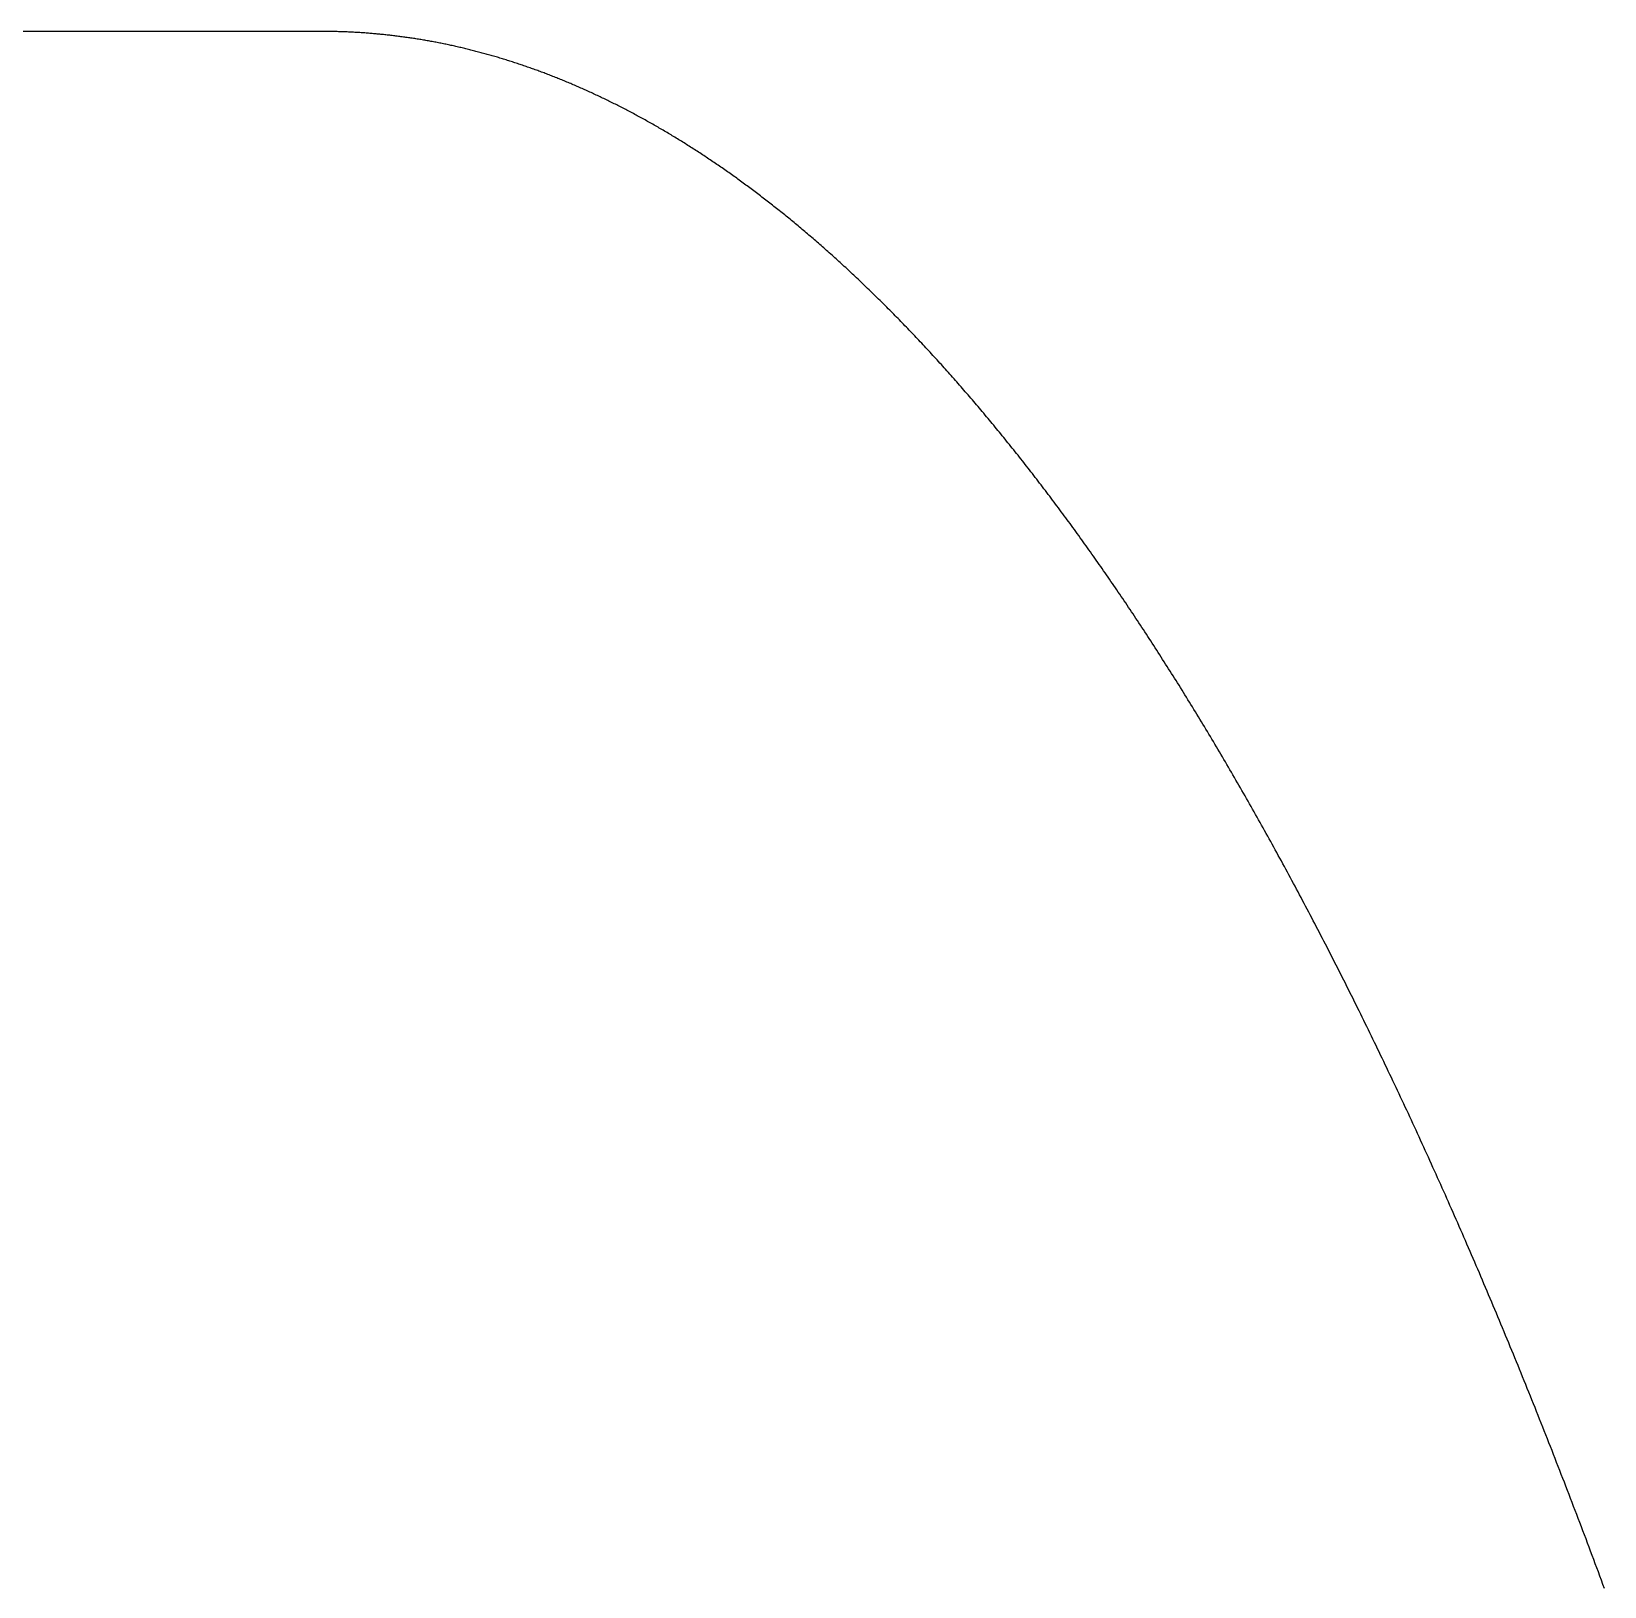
# Model space of a CAD drawing. Extents: x -14 to 314, y -178 to 13.
# Drawn here: x 295.77 to 307.86, y 1.04 to 13 of the extents above; entities that cross this region are included whole.
import ezdxf

# ---------------------------------------------------------------- set-up
doc = ezdxf.new("R2010")
doc.units = 0
doc.layers.add('BLACK', color=7, linetype='CONTINUOUS')

msp = doc.modelspace()

# ---------------------------------------------------------------- linework, layer by layer
at = {"layer": 'BLACK', "linetype": 'CONTINUOUS'}
for p, q in [((298, 13), (9.5, 13)), ((298.002919, 12.999999), (298, 13)), ((298.012539, 12.999983), (298.002919, 12.999999)), ((298.022157, 12.999947), (298.012539, 12.999983)), ((298.031775, 12.999891), (298.022157, 12.999947)), ((298.041392, 12.999815), (298.031775, 12.999891)), ((298.051008, 12.999719), (298.041392, 12.999815)), ((298.060622, 12.999603), (298.051008, 12.999719)), ((298.070237, 12.999467), (298.060622, 12.999603)), ((298.07985, 12.999311), (298.070237, 12.999467)), ((298.089463, 12.999134), (298.07985, 12.999311)), ((298.099075, 12.998938), (298.089463, 12.999134)), ((298.108686, 12.998722), (298.099075, 12.998938)), ((298.118296, 12.998486), (298.108686, 12.998722)), ((298.127907, 12.99823), (298.118296, 12.998486)), ((298.137515, 12.997954), (298.127907, 12.99823)), ((298.147124, 12.997658), (298.137515, 12.997954)), ((298.156731, 12.997342), (298.147124, 12.997658)), ((298.166339, 12.997006), (298.156731, 12.997342)), ((298.175944, 12.99665), (298.166339, 12.997006)), ((298.185551, 12.996274), (298.175944, 12.99665)), ((298.195155, 12.995878), (298.185551, 12.996274)), ((298.204761, 12.995462), (298.195155, 12.995878)), ((298.214364, 12.995026), (298.204761, 12.995462)), ((298.223969, 12.99457), (298.214364, 12.995026)), ((298.233571, 12.994094), (298.223969, 12.99457)), ((298.243174, 12.993598), (298.233571, 12.994094)), ((298.252776, 12.993082), (298.243174, 12.993598)), ((298.262378, 12.992546), (298.252776, 12.993082)), ((298.271979, 12.99199), (298.262378, 12.992546)), ((298.28158, 12.991414), (298.271979, 12.99199)), ((298.29118, 12.990818), (298.28158, 12.991414)), ((298.300781, 12.990202), (298.29118, 12.990818)), ((298.31038, 12.989566), (298.300781, 12.990202)), ((298.31998, 12.98891), (298.31038, 12.989566)), ((298.329578, 12.988234), (298.31998, 12.98891)), ((298.339178, 12.987537), (298.329578, 12.988234)), ((298.348775, 12.986821), (298.339178, 12.987537)), ((298.358375, 12.986085), (298.348775, 12.986821)), ((298.367972, 12.985328), (298.358375, 12.986085)), ((298.37757, 12.984552), (298.367972, 12.985328)), ((298.387167, 12.983755), (298.37757, 12.984552)), ((298.396765, 12.982939), (298.387167, 12.983755)), ((298.406361, 12.982102), (298.396765, 12.982939)), ((298.415959, 12.981246), (298.406361, 12.982102)), ((298.425555, 12.980369), (298.415959, 12.981246)), ((298.435153, 12.979472), (298.425555, 12.980369)), ((298.444749, 12.978555), (298.435153, 12.979472)), ((298.454346, 12.977618), (298.444749, 12.978555)), ((298.463942, 12.976661), (298.454346, 12.977618)), ((298.47354, 12.975684), (298.463942, 12.976661)), ((298.483135, 12.974686), (298.47354, 12.975684)), ((298.492733, 12.973669), (298.483135, 12.974686)), ((298.502328, 12.972631), (298.492733, 12.973669)), ((298.511926, 12.971574), (298.502328, 12.972631)), ((298.521521, 12.970496), (298.511926, 12.971574)), ((298.531119, 12.969398), (298.521521, 12.970496)), ((298.540714, 12.96828), (298.531119, 12.969398)), ((298.550312, 12.967141), (298.540714, 12.96828)), ((298.559908, 12.965983), (298.550312, 12.967141)), ((298.569506, 12.964804), (298.559908, 12.965983)), ((298.579103, 12.963606), (298.569506, 12.964804)), ((298.588701, 12.962386), (298.579103, 12.963606)), ((298.598298, 12.961147), (298.588701, 12.962386)), ((298.607897, 12.959888), (298.598298, 12.961147)), ((298.617494, 12.958608), (298.607897, 12.959888)), ((298.627093, 12.957308), (298.617494, 12.958608)), ((298.636691, 12.955988), (298.627093, 12.957308)), ((298.646291, 12.954648), (298.636691, 12.955988)), ((298.655889, 12.953287), (298.646291, 12.954648)), ((298.665489, 12.951906), (298.655889, 12.953287)), ((298.675088, 12.950506), (298.665489, 12.951906)), ((298.68469, 12.949084), (298.675088, 12.950506)), ((298.694289, 12.947642), (298.68469, 12.949084)), ((298.703891, 12.94618), (298.694289, 12.947642)), ((298.713491, 12.944698), (298.703891, 12.94618)), ((298.723094, 12.943195), (298.713491, 12.944698)), ((298.732695, 12.941673), (298.723094, 12.943195)), ((298.742299, 12.940129), (298.732695, 12.941673)), ((298.751901, 12.938566), (298.742299, 12.940129)), ((298.761506, 12.936982), (298.751901, 12.938566)), ((298.771109, 12.935378), (298.761506, 12.936982)), ((298.780716, 12.933753), (298.771109, 12.935378)), ((298.79032, 12.932108), (298.780716, 12.933753)), ((298.799927, 12.930442), (298.79032, 12.932108)), ((298.809532, 12.928756), (298.799927, 12.930442)), ((298.819141, 12.92705), (298.809532, 12.928756)), ((298.828747, 12.925323), (298.819141, 12.92705)), ((298.838357, 12.923576), (298.828747, 12.925323)), ((298.847964, 12.921808), (298.838357, 12.923576)), ((298.857576, 12.92002), (298.847964, 12.921808)), ((298.867185, 12.918211), (298.857576, 12.92002)), ((298.876797, 12.916382), (298.867185, 12.918211)), ((298.886408, 12.914532), (298.876797, 12.916382)), ((298.896022, 12.912662), (298.886408, 12.914532)), ((298.905634, 12.910771), (298.896022, 12.912662)), ((298.915249, 12.90886), (298.905634, 12.910771)), ((298.924863, 12.906928), (298.915249, 12.90886)), ((298.93448, 12.904975), (298.924863, 12.906928)), ((298.944095, 12.903003), (298.93448, 12.904975)), ((298.953714, 12.901009), (298.944095, 12.903003)), ((298.963331, 12.898995), (298.953714, 12.901009)), ((298.972952, 12.896959), (298.963331, 12.898995)), ((298.982571, 12.894904), (298.972952, 12.896959)), ((298.992193, 12.892828), (298.982571, 12.894904)), ((299.001814, 12.890731), (298.992193, 12.892828)), ((299.011438, 12.888613), (299.001814, 12.890731)), ((299.021061, 12.886475), (299.011438, 12.888613)), ((299.030687, 12.884316), (299.021061, 12.886475)), ((299.040312, 12.882136), (299.030687, 12.884316)), ((299.04994, 12.879935), (299.040312, 12.882136)), ((299.059567, 12.877714), (299.04994, 12.879935)), ((299.069198, 12.875472), (299.059567, 12.877714)), ((299.078826, 12.873209), (299.069198, 12.875472)), ((299.088459, 12.870925), (299.078826, 12.873209)), ((299.09809, 12.868621), (299.088459, 12.870925)), ((299.107725, 12.866295), (299.09809, 12.868621)), ((299.117358, 12.863949), (299.107725, 12.866295)), ((299.126995, 12.861581), (299.117358, 12.863949)), ((299.136631, 12.859194), (299.126995, 12.861581)), ((299.146271, 12.856784), (299.136631, 12.859194)), ((299.155908, 12.854355), (299.146271, 12.856784)), ((299.165551, 12.851903), (299.155908, 12.854355)), ((299.175191, 12.849432), (299.165551, 12.851903)), ((299.184836, 12.846938), (299.175191, 12.849432)), ((299.194478, 12.844425), (299.184836, 12.846938)), ((299.204126, 12.84189), (299.194478, 12.844425)), ((299.213771, 12.839334), (299.204126, 12.84189)), ((299.223421, 12.836756), (299.213771, 12.839334)), ((299.233069, 12.834159), (299.223421, 12.836756)), ((299.242722, 12.831539), (299.233069, 12.834159)), ((299.252373, 12.828899), (299.242722, 12.831539)), ((299.262028, 12.826237), (299.252373, 12.828899)), ((299.271682, 12.823555), (299.262028, 12.826237)), ((299.28134, 12.820851), (299.271682, 12.823555)), ((299.290997, 12.818126), (299.28134, 12.820851)), ((299.300658, 12.815379), (299.290997, 12.818126)), ((299.310317, 12.812613), (299.300658, 12.815379)), ((299.319982, 12.809823), (299.310317, 12.812613)), ((299.329644, 12.807014), (299.319982, 12.809823)), ((299.339311, 12.804182), (299.329644, 12.807014)), ((299.348976, 12.80133), (299.339311, 12.804182)), ((299.358647, 12.798455), (299.348976, 12.80133)), ((299.368315, 12.795561), (299.358647, 12.798455)), ((299.377989, 12.792643), (299.368315, 12.795561)), ((299.387661, 12.789706), (299.377989, 12.792643)), ((299.397337, 12.786746), (299.387661, 12.789706)), ((299.407012, 12.783765), (299.397337, 12.786746)), ((299.416692, 12.780762), (299.407012, 12.783765)), ((299.426371, 12.777739), (299.416692, 12.780762)), ((299.436054, 12.774693), (299.426371, 12.777739)), ((299.445736, 12.771627), (299.436054, 12.774693)), ((299.455423, 12.768538), (299.445736, 12.771627)), ((299.465107, 12.765428), (299.455423, 12.768538)), ((299.474798, 12.762296), (299.465107, 12.765428)), ((299.484486, 12.759144), (299.474798, 12.762296)), ((299.49418, 12.755968), (299.484486, 12.759144)), ((299.503872, 12.752772), (299.49418, 12.755968)), ((299.51357, 12.749553), (299.503872, 12.752772)), ((299.523266, 12.746314), (299.51357, 12.749553)), ((299.532967, 12.743052), (299.523266, 12.746314)), ((299.542666, 12.739769), (299.532967, 12.743052)), ((299.552371, 12.736463), (299.542666, 12.739769)), ((299.562074, 12.733137), (299.552371, 12.736463)), ((299.571783, 12.729787), (299.562074, 12.733137)), ((299.58149, 12.726417), (299.571783, 12.729787)), ((299.591203, 12.723024), (299.58149, 12.726417)), ((299.600913, 12.719611), (299.591203, 12.723024)), ((299.61063, 12.716174), (299.600913, 12.719611)), ((299.620344, 12.712716), (299.61063, 12.716174)), ((299.630065, 12.709235), (299.620344, 12.712716)), ((299.639783, 12.705734), (299.630065, 12.709235)), ((299.649508, 12.702209), (299.639783, 12.705734)), ((299.659231, 12.698663), (299.649508, 12.702209)), ((299.668959, 12.695094), (299.659231, 12.698663)), ((299.678686, 12.691504), (299.668959, 12.695094)), ((299.688419, 12.687891), (299.678686, 12.691504)), ((299.69815, 12.684257), (299.688419, 12.687891)), ((299.707887, 12.6806), (299.69815, 12.684257)), ((299.717622, 12.676921), (299.707887, 12.6806)), ((299.727363, 12.673219), (299.717622, 12.676921)), ((299.737102, 12.669497), (299.727363, 12.673219)), ((299.746848, 12.66575), (299.737102, 12.669497)), ((299.756592, 12.661983), (299.746848, 12.66575)), ((299.766342, 12.658192), (299.756592, 12.661983)), ((299.77609, 12.65438), (299.766342, 12.658192)), ((299.785845, 12.650544), (299.77609, 12.65438)), ((299.795597, 12.646687), (299.785845, 12.650544)), ((299.805356, 12.642807), (299.795597, 12.646687)), ((299.815113, 12.638905), (299.805356, 12.642807)), ((299.824877, 12.634979), (299.815113, 12.638905)), ((299.834638, 12.631033), (299.824877, 12.634979)), ((299.844406, 12.627062), (299.834638, 12.631033)), ((299.854172, 12.623071), (299.844406, 12.627062)), ((299.863945, 12.619055), (299.854172, 12.623071)), ((299.873716, 12.615018), (299.863945, 12.619055)), ((299.883494, 12.610957), (299.873716, 12.615018)), ((299.893269, 12.606875), (299.883494, 12.610957)), ((299.903052, 12.602768), (299.893269, 12.606875)), ((299.912832, 12.59864), (299.903052, 12.602768)), ((299.922619, 12.594488), (299.912832, 12.59864)), ((299.932404, 12.590315), (299.922619, 12.594488)), ((299.942197, 12.586117), (299.932404, 12.590315)), ((299.951986, 12.581899), (299.942197, 12.586117)), ((299.961784, 12.577655), (299.951986, 12.581899)), ((299.971578, 12.573391), (299.961784, 12.577655)), ((299.981381, 12.569101), (299.971578, 12.573391)), ((299.991181, 12.564791), (299.981381, 12.569101)), ((300.000988, 12.560456), (299.991181, 12.564791)), ((300.010793, 12.5561), (300.000988, 12.560456)), ((300.020605, 12.551718), (300.010793, 12.5561)), ((300.030415, 12.547316), (300.020605, 12.551718)), ((300.040233, 12.542888), (300.030415, 12.547316)), ((300.050048, 12.538439), (300.040233, 12.542888)), ((300.05987, 12.533965), (300.050048, 12.538439)), ((300.069691, 12.52947), (300.05987, 12.533965)), ((300.079519, 12.52495), (300.069691, 12.52947)), ((300.089344, 12.520408), (300.079519, 12.52495)), ((300.099178, 12.515841), (300.089344, 12.520408)), ((300.109009, 12.511253), (300.099178, 12.515841)), ((300.118847, 12.506639), (300.109009, 12.511253)), ((300.128684, 12.502005), (300.118847, 12.506639)), ((300.138528, 12.497344), (300.128684, 12.502005)), ((300.148369, 12.492662), (300.138528, 12.497344)), ((300.158219, 12.487955), (300.148369, 12.492662)), ((300.168066, 12.483226), (300.158219, 12.487955)), ((300.177921, 12.478472), (300.168066, 12.483226)), ((300.187774, 12.473696), (300.177921, 12.478472)), ((300.197634, 12.468894), (300.187774, 12.473696)), ((300.207493, 12.464071), (300.197634, 12.468894)), ((300.217359, 12.459222), (300.207493, 12.464071)), ((300.227223, 12.454352), (300.217359, 12.459222)), ((300.237095, 12.449455), (300.227223, 12.454352)), ((300.246964, 12.444537), (300.237095, 12.449455)), ((300.256842, 12.439593), (300.246964, 12.444537)), ((300.266717, 12.434627), (300.256842, 12.439593)), ((300.2766, 12.429635), (300.266717, 12.434627)), ((300.286481, 12.424622), (300.2766, 12.429635)), ((300.296371, 12.419582), (300.286481, 12.424622)), ((300.306257, 12.414521), (300.296371, 12.419582)), ((300.316152, 12.409433), (300.306257, 12.414521)), ((300.326045, 12.404324), (300.316152, 12.409433)), ((300.335946, 12.399188), (300.326045, 12.404324)), ((300.345845, 12.394031), (300.335946, 12.399188)), ((300.355752, 12.388847), (300.345845, 12.394031)), ((300.365656, 12.383641), (300.355752, 12.388847)), ((300.375569, 12.378408), (300.365656, 12.383641)), ((300.385479, 12.373154), (300.375569, 12.378408)), ((300.395398, 12.367873), (300.385479, 12.373154)), ((300.405315, 12.362571), (300.395398, 12.367873)), ((300.41524, 12.357241), (300.405315, 12.362571)), ((300.425162, 12.35189), (300.41524, 12.357241)), ((300.435094, 12.346511), (300.425162, 12.35189)), ((300.445022, 12.341111), (300.435094, 12.346511)), ((300.45496, 12.335683), (300.445022, 12.341111)), ((300.464895, 12.330234), (300.45496, 12.335683)), ((300.474838, 12.324757), (300.464895, 12.330234)), ((300.484779, 12.319259), (300.474838, 12.324757)), ((300.494729, 12.313733), (300.484779, 12.319259)), ((300.504677, 12.308185), (300.494729, 12.313733)), ((300.514633, 12.30261), (300.504677, 12.308185)), ((300.524586, 12.297013), (300.514633, 12.30261)), ((300.534549, 12.291388), (300.524586, 12.297013)), ((300.544509, 12.285742), (300.534549, 12.291388)), ((300.554478, 12.280067), (300.544509, 12.285742)), ((300.564444, 12.274371), (300.554478, 12.280067)), ((300.57442, 12.268647), (300.564444, 12.274371)), ((300.584392, 12.2629), (300.57442, 12.268647)), ((300.594374, 12.257126), (300.584392, 12.2629)), ((300.604354, 12.25133), (300.594374, 12.257126)), ((300.614342, 12.245506), (300.604354, 12.25133)), ((300.624328, 12.239659), (300.614342, 12.245506)), ((300.634323, 12.233785), (300.624328, 12.239659)), ((300.644315, 12.227888), (300.634323, 12.233785)), ((300.654317, 12.221963), (300.644315, 12.227888)), ((300.664316, 12.216016), (300.654317, 12.221963)), ((300.674324, 12.21004), (300.664316, 12.216016)), ((300.684329, 12.204043), (300.674324, 12.21004)), ((300.694344, 12.198016), (300.684329, 12.204043)), ((300.704356, 12.191968), (300.694344, 12.198016)), ((300.714378, 12.185891), (300.704356, 12.191968)), ((300.724397, 12.179792), (300.714378, 12.185891)), ((300.734425, 12.173663), (300.724397, 12.179792)), ((300.744451, 12.167513), (300.734425, 12.173663)), ((300.754486, 12.161334), (300.744451, 12.167513)), ((300.764519, 12.155132), (300.754486, 12.161334)), ((300.774561, 12.148902), (300.764519, 12.155132)), ((300.7846, 12.142649), (300.774561, 12.148902)), ((300.794649, 12.136366), (300.7846, 12.142649)), ((300.804695, 12.130062), (300.794649, 12.136366)), ((300.814751, 12.123728), (300.804695, 12.130062)), ((300.824804, 12.117372), (300.814751, 12.123728)), ((300.834867, 12.110987), (300.824804, 12.117372)), ((300.844927, 12.104579), (300.834867, 12.110987)), ((300.854997, 12.098141), (300.844927, 12.104579)), ((300.865064, 12.091682), (300.854997, 12.098141)), ((300.875141, 12.085192), (300.865064, 12.091682)), ((300.885215, 12.07868), (300.875141, 12.085192)), ((300.895299, 12.072138), (300.885215, 12.07868)), ((300.90538, 12.065574), (300.895299, 12.072138)), ((300.915471, 12.058979), (300.90538, 12.065574)), ((300.925559, 12.052363), (300.915471, 12.058979)), ((300.935657, 12.045715), (300.925559, 12.052363)), ((300.945752, 12.039046), (300.935657, 12.045715)), ((300.955857, 12.032346), (300.945752, 12.039046)), ((300.96596, 12.025624), (300.955857, 12.032346)), ((300.976072, 12.018872), (300.96596, 12.025624)), ((300.986182, 12.012097), (300.976072, 12.018872)), ((300.996302, 12.005291), (300.986182, 12.012097)), ((301.006419, 11.998463), (300.996302, 12.005291)), ((301.016545, 11.991604), (301.006419, 11.998463)), ((301.02667, 11.984722), (301.016545, 11.991604)), ((301.036804, 11.97781), (301.02667, 11.984722)), ((301.046935, 11.970875), (301.036804, 11.97781)), ((301.057077, 11.963909), (301.046935, 11.970875)), ((301.067216, 11.956921), (301.057077, 11.963909)), ((301.077364, 11.949901), (301.067216, 11.956921)), ((301.087511, 11.942859), (301.077364, 11.949901)), ((301.097667, 11.935785), (301.087511, 11.942859)), ((301.10782, 11.928689), (301.097667, 11.935785)), ((301.117984, 11.921561), (301.10782, 11.928689)), ((301.128145, 11.914411), (301.117984, 11.921561)), ((301.138316, 11.907229), (301.128145, 11.914411)), ((301.148485, 11.900025), (301.138316, 11.907229)), ((301.158663, 11.892788), (301.148485, 11.900025)), ((301.168839, 11.885529), (301.158663, 11.892788)), ((301.179025, 11.878238), (301.168839, 11.885529)), ((301.189209, 11.870925), (301.179025, 11.878238)), ((301.199402, 11.863579), (301.189209, 11.870925)), ((301.209593, 11.856211), (301.199402, 11.863579)), ((301.219795, 11.84881), (301.209593, 11.856211)), ((301.229993, 11.841387), (301.219795, 11.84881)), ((301.240202, 11.833931), (301.229993, 11.841387)), ((301.250408, 11.826453), (301.240202, 11.833931)), ((301.260625, 11.818942), (301.250408, 11.826453)), ((301.270838, 11.811408), (301.260625, 11.818942)), ((301.281063, 11.803842), (301.270838, 11.811408)), ((301.291284, 11.796253), (301.281063, 11.803842)), ((301.301516, 11.788631), (301.291284, 11.796253)), ((301.311745, 11.780986), (301.301516, 11.788631)), ((301.321984, 11.773308), (301.311745, 11.780986)), ((301.332221, 11.765607), (301.321984, 11.773308)), ((301.342468, 11.757874), (301.332221, 11.765607)), ((301.352713, 11.750117), (301.342468, 11.757874)), ((301.362968, 11.742327), (301.352713, 11.750117)), ((301.37322, 11.734514), (301.362968, 11.742327)), ((301.383483, 11.726668), (301.37322, 11.734514)), ((301.393743, 11.718799), (301.383483, 11.726668)), ((301.404014, 11.710896), (301.393743, 11.718799)), ((301.414282, 11.702971), (301.404014, 11.710896)), ((301.42456, 11.695011), (301.414282, 11.702971)), ((301.434836, 11.687029), (301.42456, 11.695011)), ((301.445122, 11.679012), (301.434836, 11.687029)), ((301.455406, 11.670973), (301.445122, 11.679012)), ((301.4657, 11.6629), (301.455406, 11.670973)), ((301.475991, 11.654804), (301.4657, 11.6629)), ((301.486294, 11.646673), (301.475991, 11.654804)), ((301.496593, 11.63852), (301.486294, 11.646673)), ((301.506903, 11.630332), (301.496593, 11.63852)), ((301.51721, 11.622121), (301.506903, 11.630332)), ((301.527528, 11.613875), (301.51721, 11.622121)), ((301.537844, 11.605607), (301.527528, 11.613875)), ((301.54817, 11.597303), (301.537844, 11.605607)), ((301.558493, 11.588977), (301.54817, 11.597303)), ((301.568827, 11.580616), (301.558493, 11.588977)), ((301.579158, 11.572231), (301.568827, 11.580616)), ((301.5895, 11.563812), (301.579158, 11.572231)), ((301.599839, 11.55537), (301.5895, 11.563812)), ((301.61019, 11.546892), (301.599839, 11.55537)), ((301.620537, 11.538391), (301.61019, 11.546892)), ((301.630895, 11.529855), (301.620537, 11.538391)), ((301.64125, 11.521296), (301.630895, 11.529855)), ((301.651617, 11.512701), (301.64125, 11.521296)), ((301.66198, 11.504083), (301.651617, 11.512701)), ((301.672354, 11.495429), (301.66198, 11.504083)), ((301.682726, 11.486752), (301.672354, 11.495429)), ((301.693108, 11.47804), (301.682726, 11.486752)), ((301.703488, 11.469304), (301.693108, 11.47804)), ((301.713879, 11.460532), (301.703488, 11.469304)), ((301.724266, 11.451737), (301.713879, 11.460532)), ((301.734665, 11.442905), (301.724266, 11.451737)), ((301.745061, 11.43405), (301.734665, 11.442905)), ((301.755468, 11.42516), (301.745061, 11.43405)), ((301.765872, 11.416245), (301.755468, 11.42516)), ((301.776287, 11.407294), (301.765872, 11.416245)), ((301.786699, 11.39832), (301.776287, 11.407294)), ((301.797123, 11.38931), (301.786699, 11.39832)), ((301.807543, 11.380275), (301.797123, 11.38931)), ((301.817975, 11.371204), (301.807543, 11.380275)), ((301.828403, 11.36211), (301.817975, 11.371204)), ((301.838844, 11.352979), (301.828403, 11.36211)), ((301.84928, 11.343824), (301.838844, 11.352979)), ((301.859729, 11.334632), (301.84928, 11.343824)), ((301.870174, 11.325416), (301.859729, 11.334632)), ((301.88063, 11.316164), (301.870174, 11.325416)), ((301.891084, 11.306888), (301.88063, 11.316164)), ((301.901548, 11.297574), (301.891084, 11.306888)), ((301.91201, 11.288237), (301.901548, 11.297574)), ((301.922483, 11.278862), (301.91201, 11.288237)), ((301.932953, 11.269464), (301.922483, 11.278862)), ((301.943435, 11.260028), (301.932953, 11.269464)), ((301.953913, 11.250568), (301.943435, 11.260028)), ((301.964403, 11.241071), (301.953913, 11.250568)), ((301.974889, 11.23155), (301.964403, 11.241071)), ((301.985387, 11.22199), (301.974889, 11.23155)), ((301.995882, 11.212407), (301.985387, 11.22199)), ((302.006389, 11.202786), (301.995882, 11.212407)), ((302.016892, 11.193141), (302.006389, 11.202786)), ((302.027407, 11.183458), (302.016892, 11.193141)), ((302.037919, 11.173751), (302.027407, 11.183458)), ((302.048442, 11.164006), (302.037919, 11.173751)), ((302.058962, 11.154236), (302.048442, 11.164006)), ((302.069494, 11.144428), (302.058962, 11.154236)), ((302.080022, 11.134596), (302.069494, 11.144428)), ((302.090562, 11.124725), (302.080022, 11.134596)), ((302.101099, 11.114831), (302.090562, 11.124725)), ((302.111648, 11.104897), (302.101099, 11.114831)), ((302.122193, 11.094939), (302.111648, 11.104897)), ((302.13275, 11.084943), (302.122193, 11.094939)), ((302.143303, 11.074922), (302.13275, 11.084943)), ((302.153869, 11.064862), (302.143303, 11.074922)), ((302.164431, 11.054778), (302.153869, 11.064862)), ((302.175005, 11.044655), (302.164431, 11.054778)), ((302.185575, 11.034507), (302.175005, 11.044655)), ((302.196158, 11.02432), (302.185575, 11.034507)), ((302.206736, 11.014109), (302.196158, 11.02432)), ((302.217327, 11.003858), (302.206736, 11.014109)), ((302.227915, 10.993583), (302.217327, 11.003858)), ((302.238514, 10.983268), (302.227915, 10.993583)), ((302.24911, 10.972928), (302.238514, 10.983268)), ((302.259718, 10.962549), (302.24911, 10.972928)), ((302.270322, 10.952145), (302.259718, 10.962549)), ((302.280938, 10.941702), (302.270322, 10.952145)), ((302.291551, 10.931233), (302.280938, 10.941702)), ((302.302176, 10.920725), (302.291551, 10.931233)), ((302.312797, 10.910192), (302.302176, 10.920725)), ((302.323431, 10.899619), (302.312797, 10.910192)), ((302.33406, 10.889021), (302.323431, 10.899619)), ((302.344702, 10.878383), (302.33406, 10.889021)), ((302.35534, 10.86772), (302.344702, 10.878383)), ((302.365991, 10.857016), (302.35534, 10.86772)), ((302.376638, 10.846288), (302.365991, 10.857016)), ((302.387297, 10.835519), (302.376638, 10.846288)), ((302.397952, 10.824725), (302.387297, 10.835519)), ((302.408619, 10.81389), (302.397952, 10.824725)), ((302.419283, 10.80303), (302.408619, 10.81389)), ((302.429959, 10.79213), (302.419283, 10.80303)), ((302.440631, 10.781204), (302.429959, 10.79213)), ((302.451316, 10.770238), (302.440631, 10.781204)), ((302.461997, 10.759246), (302.451316, 10.770238)), ((302.47269, 10.748213), (302.461997, 10.759246)), ((302.483379, 10.737155), (302.47269, 10.748213)), ((302.494081, 10.726055), (302.483379, 10.737155)), ((302.504779, 10.714931), (302.494081, 10.726055)), ((302.515489, 10.703765), (302.504779, 10.714931)), ((302.526195, 10.692573), (302.515489, 10.703765)), ((302.536914, 10.68134), (302.526195, 10.692573)), ((302.547629, 10.670082), (302.536914, 10.68134)), ((302.558356, 10.658782), (302.547629, 10.670082)), ((302.56908, 10.647456), (302.558356, 10.658782)), ((302.579816, 10.636089), (302.56908, 10.647456)), ((302.590548, 10.624696), (302.579816, 10.636089)), ((302.601292, 10.613261), (302.590548, 10.624696)), ((302.612033, 10.601801), (302.601292, 10.613261)), ((302.622786, 10.590298), (302.612033, 10.601801)), ((302.633535, 10.57877), (302.622786, 10.590298)), ((302.644296, 10.567199), (302.633535, 10.57877)), ((302.655054, 10.555603), (302.644296, 10.567199)), ((302.665824, 10.543964), (302.655054, 10.555603)), ((302.67659, 10.532299), (302.665824, 10.543964)), ((302.687369, 10.520592), (302.67659, 10.532299)), ((302.698144, 10.508859), (302.687369, 10.520592)), ((302.708931, 10.497084), (302.698144, 10.508859)), ((302.719714, 10.485282), (302.708931, 10.497084)), ((302.73051, 10.473438), (302.719714, 10.485282)), ((302.741302, 10.461568), (302.73051, 10.473438)), ((302.752106, 10.449654), (302.741302, 10.461568)), ((302.762906, 10.437715), (302.752106, 10.449654)), ((302.773719, 10.425732), (302.762906, 10.437715)), ((302.784528, 10.413724), (302.773719, 10.425732)), ((302.795349, 10.401672), (302.784528, 10.413724)), ((302.806167, 10.389594), (302.795349, 10.401672)), ((302.816997, 10.377472), (302.806167, 10.389594)), ((302.827823, 10.365324), (302.816997, 10.377472)), ((302.838661, 10.353133), (302.827823, 10.365324)), ((302.849496, 10.340916), (302.838661, 10.353133)), ((302.860343, 10.328654), (302.849496, 10.340916)), ((302.871186, 10.316366), (302.860343, 10.328654)), ((302.882041, 10.304035), (302.871186, 10.316366)), ((302.892893, 10.291677), (302.882041, 10.304035)), ((302.903757, 10.279275), (302.892893, 10.291677)), ((302.914617, 10.266846), (302.903757, 10.279275)), ((302.925489, 10.254373), (302.914617, 10.266846)), ((302.936358, 10.241875), (302.925489, 10.254373)), ((302.947239, 10.229331), (302.936358, 10.241875)), ((302.958116, 10.216761), (302.947239, 10.229331)), ((302.969006, 10.204146), (302.958116, 10.216761)), ((302.979891, 10.191505), (302.969006, 10.204146)), ((302.990789, 10.178819), (302.979891, 10.191505)), ((303.001683, 10.166107), (302.990789, 10.178819)), ((303.01259, 10.153349), (303.001683, 10.166107)), ((303.023493, 10.140565), (303.01259, 10.153349)), ((303.034408, 10.127736), (303.023493, 10.140565)), ((303.045319, 10.11488), (303.034408, 10.127736)), ((303.056242, 10.101979), (303.045319, 10.11488)), ((303.067162, 10.089051), (303.056242, 10.101979)), ((303.078094, 10.076078), (303.067162, 10.089051)), ((303.089022, 10.063078), (303.078094, 10.076078)), ((303.099962, 10.050032), (303.089022, 10.063078)), ((303.110898, 10.03696), (303.099962, 10.050032)), ((303.121847, 10.023842), (303.110898, 10.03696)), ((303.132792, 10.010697), (303.121847, 10.023842)), ((303.14375, 9.997506), (303.132792, 10.010697)), ((303.154703, 9.984288), (303.14375, 9.997506)), ((303.165669, 9.971024), (303.154703, 9.984288)), ((303.17663, 9.957734), (303.165669, 9.971024)), ((303.187605, 9.944396), (303.17663, 9.957734)), ((303.198575, 9.931033), (303.187605, 9.944396)), ((303.209557, 9.917622), (303.198575, 9.931033)), ((303.220536, 9.904185), (303.209557, 9.917622)), ((303.231527, 9.8907), (303.220536, 9.904185)), ((303.242514, 9.877189), (303.231527, 9.8907)), ((303.253513, 9.863631), (303.242514, 9.877189)), ((303.264508, 9.850046), (303.253513, 9.863631)), ((303.275516, 9.836414), (303.264508, 9.850046)), ((303.28652, 9.822755), (303.275516, 9.836414)), ((303.297536, 9.809048), (303.28652, 9.822755)), ((303.308548, 9.795315), (303.297536, 9.809048)), ((303.319572, 9.781534), (303.308548, 9.795315)), ((303.330593, 9.767726), (303.319572, 9.781534)), ((303.341626, 9.753871), (303.330593, 9.767726)), ((303.352654, 9.739988), (303.341626, 9.753871)), ((303.363696, 9.726057), (303.352654, 9.739988)), ((303.374732, 9.7121), (303.363696, 9.726057)), ((303.385782, 9.698094), (303.374732, 9.7121)), ((303.396827, 9.684061), (303.385782, 9.698094)), ((303.407885, 9.66998), (303.396827, 9.684061)), ((303.418939, 9.655872), (303.407885, 9.66998)), ((303.430005, 9.641716), (303.418939, 9.655872)), ((303.441066, 9.627532), (303.430005, 9.641716)), ((303.452141, 9.6133), (303.441066, 9.627532)), ((303.463211, 9.59904), (303.452141, 9.6133)), ((303.474293, 9.584732), (303.463211, 9.59904)), ((303.485372, 9.570396), (303.474293, 9.584732)), ((303.496463, 9.556012), (303.485372, 9.570396)), ((303.507549, 9.5416), (303.496463, 9.556012)), ((303.518648, 9.527139), (303.507549, 9.5416)), ((303.529743, 9.512651), (303.518648, 9.527139)), ((303.54085, 9.498113), (303.529743, 9.512651)), ((303.551953, 9.483548), (303.54085, 9.498113)), ((303.563068, 9.468934), (303.551953, 9.483548)), ((303.574179, 9.454292), (303.563068, 9.468934)), ((303.585303, 9.4396), (303.574179, 9.454292)), ((303.596422, 9.424881), (303.585303, 9.4396)), ((303.607554, 9.410113), (303.596422, 9.424881)), ((303.618681, 9.395316), (303.607554, 9.410113)), ((303.629821, 9.38047), (303.618681, 9.395316)), ((303.640957, 9.365596), (303.629821, 9.38047)), ((303.652105, 9.350672), (303.640957, 9.365596)), ((303.663248, 9.335721), (303.652105, 9.350672)), ((303.674404, 9.320719), (303.663248, 9.335721)), ((303.685556, 9.30569), (303.674404, 9.320719)), ((303.69672, 9.290609), (303.685556, 9.30569)), ((303.70788, 9.275502), (303.69672, 9.290609)), ((303.719052, 9.260343), (303.70788, 9.275502)), ((303.73022, 9.245157), (303.719052, 9.260343)), ((303.7414, 9.22992), (303.73022, 9.245157)), ((303.752576, 9.214656), (303.7414, 9.22992)), ((303.763764, 9.19934), (303.752576, 9.214656)), ((303.774948, 9.183997), (303.763764, 9.19934)), ((303.786144, 9.168602), (303.774948, 9.183997)), ((303.797336, 9.153179), (303.786144, 9.168602)), ((303.80854, 9.137705), (303.797336, 9.153179)), ((303.819739, 9.122204), (303.80854, 9.137705)), ((303.830952, 9.10665), (303.819739, 9.122204)), ((303.842159, 9.091069), (303.830952, 9.10665)), ((303.853379, 9.075436), (303.842159, 9.091069)), ((303.864595, 9.059775), (303.853379, 9.075436)), ((303.875823, 9.044062), (303.864595, 9.059775)), ((303.887046, 9.028321), (303.875823, 9.044062)), ((303.898282, 9.012528), (303.887046, 9.028321)), ((303.909513, 8.996707), (303.898282, 9.012528)), ((303.920757, 8.980834), (303.909513, 8.996707)), ((303.931996, 8.964933), (303.920757, 8.980834)), ((303.943247, 8.948979), (303.931996, 8.964933)), ((303.954494, 8.932997), (303.943247, 8.948979)), ((303.965753, 8.916963), (303.954494, 8.932997)), ((303.977008, 8.9009), (303.965753, 8.916963)), ((303.988275, 8.884785), (303.977008, 8.9009)), ((303.999537, 8.868641), (303.988275, 8.884785)), ((304.010812, 8.852444), (303.999537, 8.868641)), ((304.022082, 8.83622), (304.010812, 8.852444)), ((304.033365, 8.819942), (304.022082, 8.83622)), ((304.044642, 8.803636), (304.033365, 8.819942)), ((304.055933, 8.787276), (304.044642, 8.803636)), ((304.067218, 8.770888), (304.055933, 8.787276)), ((304.078516, 8.754447), (304.067218, 8.770888)), ((304.089809, 8.737977), (304.078516, 8.754447)), ((304.101115, 8.721454), (304.089809, 8.737977)), ((304.112415, 8.704902), (304.101115, 8.721454)), ((304.123728, 8.688297), (304.112415, 8.704902)), ((304.135037, 8.671663), (304.123728, 8.688297)), ((304.146357, 8.654975), (304.135037, 8.671663)), ((304.157673, 8.638259), (304.146357, 8.654975)), ((304.169002, 8.621488), (304.157673, 8.638259)), ((304.180325, 8.604689), (304.169002, 8.621488)), ((304.191661, 8.587835), (304.180325, 8.604689)), ((304.202992, 8.570953), (304.191661, 8.587835)), ((304.214335, 8.554017), (304.202992, 8.570953)), ((304.225673, 8.537052), (304.214335, 8.554017)), ((304.237024, 8.520032), (304.225673, 8.537052)), ((304.24837, 8.502983), (304.237024, 8.520032)), ((304.259728, 8.48588), (304.24837, 8.502983)), ((304.271081, 8.468748), (304.259728, 8.48588)), ((304.282447, 8.451561), (304.271081, 8.468748)), ((304.293807, 8.434345), (304.282447, 8.451561)), ((304.30518, 8.417074), (304.293807, 8.434345)), ((304.316548, 8.399774), (304.30518, 8.417074)), ((304.327929, 8.382419), (304.316548, 8.399774)), ((304.339304, 8.365035), (304.327929, 8.382419)), ((304.350691, 8.347596), (304.339304, 8.365035)), ((304.362074, 8.330127), (304.350691, 8.347596)), ((304.373469, 8.312603), (304.362074, 8.330127)), ((304.384859, 8.29505), (304.373469, 8.312603)), ((304.396261, 8.277441), (304.384859, 8.29505)), ((304.407658, 8.259804), (304.396261, 8.277441)), ((304.419067, 8.24211), (304.407658, 8.259804)), ((304.430471, 8.224387), (304.419067, 8.24211)), ((304.441888, 8.206608), (304.430471, 8.224387)), ((304.453299, 8.1888), (304.441888, 8.206608)), ((304.464723, 8.170935), (304.453299, 8.1888)), ((304.476141, 8.153042), (304.464723, 8.170935)), ((304.487572, 8.135092), (304.476141, 8.153042)), ((304.498997, 8.117112), (304.487572, 8.135092)), ((304.510435, 8.099076), (304.498997, 8.117112)), ((304.521868, 8.081011), (304.510435, 8.099076)), ((304.533313, 8.062889), (304.521868, 8.081011)), ((304.544752, 8.044738), (304.533313, 8.062889)), ((304.556204, 8.02653), (304.544752, 8.044738)), ((304.56765, 8.008292), (304.556204, 8.02653)), ((304.579109, 7.989998), (304.56765, 8.008292)), ((304.590563, 7.971674), (304.579109, 7.989998)), ((304.602028, 7.953292), (304.590563, 7.971674)), ((304.613489, 7.934881), (304.602028, 7.953292)), ((304.624961, 7.916413), (304.613489, 7.934881)), ((304.636429, 7.897915), (304.624961, 7.916413)), ((304.647908, 7.87936), (304.636429, 7.897915)), ((304.659382, 7.860775), (304.647908, 7.87936)), ((304.670868, 7.842132), (304.659382, 7.860775)), ((304.682349, 7.82346), (304.670868, 7.842132)), ((304.693842, 7.80473), (304.682349, 7.82346)), ((304.70533, 7.78597), (304.693842, 7.80473)), ((304.71683, 7.767152), (304.70533, 7.78597)), ((304.728324, 7.748305), (304.71683, 7.767152)), ((304.73983, 7.729399), (304.728324, 7.748305)), ((304.751331, 7.710463), (304.73983, 7.729399)), ((304.762844, 7.691469), (304.751331, 7.710463)), ((304.774352, 7.672446), (304.762844, 7.691469)), ((304.785871, 7.653363), (304.774352, 7.672446)), ((304.797386, 7.634251), (304.785871, 7.653363)), ((304.808912, 7.61508), (304.797386, 7.634251)), ((304.820433, 7.59588), (304.808912, 7.61508)), ((304.831965, 7.57662), (304.820433, 7.59588)), ((304.843493, 7.55733), (304.831965, 7.57662)), ((304.855032, 7.537982), (304.843493, 7.55733)), ((304.866565, 7.518603), (304.855032, 7.537982)), ((304.878111, 7.499165), (304.866565, 7.518603)), ((304.889651, 7.479698), (304.878111, 7.499165)), ((304.901203, 7.46017), (304.889651, 7.479698)), ((304.91275, 7.440613), (304.901203, 7.46017)), ((304.924308, 7.420996), (304.91275, 7.440613)), ((304.935861, 7.40135), (304.924308, 7.420996)), ((304.947426, 7.381643), (304.935861, 7.40135)), ((304.958985, 7.361906), (304.947426, 7.381643)), ((304.970556, 7.34211), (304.958985, 7.361906)), ((304.982121, 7.322283), (304.970556, 7.34211)), ((304.993698, 7.302396), (304.982121, 7.322283)), ((305.00527, 7.282479), (304.993698, 7.302396)), ((305.016853, 7.262502), (305.00527, 7.282479)), ((305.028431, 7.242495), (305.016853, 7.262502)), ((305.04002, 7.222427), (305.028431, 7.242495)), ((305.051604, 7.202329), (305.04002, 7.222427)), ((305.0632, 7.18217), (305.051604, 7.202329)), ((305.07479, 7.161981), (305.0632, 7.18217)), ((305.086391, 7.141732), (305.07479, 7.161981)), ((305.097987, 7.121452), (305.086391, 7.141732)), ((305.109595, 7.101111), (305.097987, 7.121452)), ((305.121197, 7.08074), (305.109595, 7.101111)), ((305.13281, 7.060307), (305.121197, 7.08074)), ((305.144418, 7.039845), (305.13281, 7.060307)), ((305.156037, 7.019321), (305.144418, 7.039845)), ((305.167651, 6.998767), (305.156037, 7.019321)), ((305.179276, 6.978151), (305.167651, 6.998767)), ((305.190896, 6.957505), (305.179276, 6.978151)), ((305.202527, 6.936797), (305.190896, 6.957505)), ((305.214152, 6.916059), (305.202527, 6.936797)), ((305.225789, 6.895259), (305.214152, 6.916059)), ((305.23742, 6.874428), (305.225789, 6.895259)), ((305.249063, 6.853536), (305.23742, 6.874428)), ((305.260699, 6.832613), (305.249063, 6.853536)), ((305.272347, 6.811628), (305.260699, 6.832613)), ((305.28399, 6.790612), (305.272347, 6.811628)), ((305.295644, 6.769535), (305.28399, 6.790612)), ((305.307291, 6.748426), (305.295644, 6.769535)), ((305.318951, 6.727255), (305.307291, 6.748426)), ((305.330604, 6.706054), (305.318951, 6.727255)), ((305.342269, 6.68479), (305.330604, 6.706054)), ((305.353928, 6.663495), (305.342269, 6.68479)), ((305.365598, 6.642138), (305.353928, 6.663495)), ((305.377262, 6.62075), (305.365598, 6.642138)), ((305.388938, 6.599299), (305.377262, 6.62075)), ((305.400608, 6.577817), (305.388938, 6.599299)), ((305.412289, 6.556272), (305.400608, 6.577817)), ((305.423964, 6.534696), (305.412289, 6.556272)), ((305.43565, 6.513058), (305.423964, 6.534696)), ((305.44733, 6.491388), (305.43565, 6.513058)), ((305.459022, 6.469655), (305.44733, 6.491388)), ((305.470707, 6.447891), (305.459022, 6.469655)), ((305.482404, 6.426064), (305.470707, 6.447891)), ((305.494095, 6.404206), (305.482404, 6.426064)), ((305.505796, 6.382284), (305.494095, 6.404206)), ((305.517492, 6.360331), (305.505796, 6.382284)), ((305.529199, 6.338314), (305.517492, 6.360331)), ((305.5409, 6.316267), (305.529199, 6.338314)), ((305.552612, 6.294155), (305.5409, 6.316267)), ((305.564318, 6.272012), (305.552612, 6.294155)), ((305.576035, 6.249806), (305.564318, 6.272012)), ((305.587745, 6.227568), (305.576035, 6.249806)), ((305.599467, 6.205266), (305.587745, 6.227568)), ((305.611183, 6.182933), (305.599467, 6.205266)), ((305.622909, 6.160535), (305.611183, 6.182933)), ((305.63463, 6.138106), (305.622909, 6.160535)), ((305.646361, 6.115613), (305.63463, 6.138106)), ((305.658086, 6.093089), (305.646361, 6.115613)), ((305.669822, 6.0705), (305.658086, 6.093089)), ((305.681552, 6.047879), (305.669822, 6.0705)), ((305.693293, 6.025194), (305.681552, 6.047879)), ((305.705028, 6.002478), (305.693293, 6.025194)), ((305.716773, 5.979696), (305.705028, 6.002478)), ((305.728512, 5.956883), (305.716773, 5.979696)), ((305.740262, 5.934005), (305.728512, 5.956883)), ((305.752006, 5.911096), (305.740262, 5.934005)), ((305.763761, 5.888122), (305.752006, 5.911096)), ((305.775509, 5.865116), (305.763761, 5.888122)), ((305.787268, 5.842044), (305.775509, 5.865116)), ((305.79902, 5.818942), (305.787268, 5.842044)), ((305.810784, 5.795773), (305.79902, 5.818942)), ((305.82254, 5.772574), (305.810784, 5.795773)), ((305.834308, 5.749308), (305.82254, 5.772574)), ((305.846069, 5.726011), (305.834308, 5.749308)), ((305.857841, 5.702648), (305.846069, 5.726011)), ((305.869607, 5.679254), (305.857841, 5.702648)), ((305.881383, 5.655793), (305.869607, 5.679254)), ((305.893152, 5.632301), (305.881383, 5.655793)), ((305.904933, 5.608743), (305.893152, 5.632301)), ((305.916706, 5.585154), (305.904933, 5.608743)), ((305.928491, 5.561497), (305.916706, 5.585154)), ((305.940268, 5.53781), (305.928491, 5.561497)), ((305.952057, 5.514056), (305.940268, 5.53781)), ((305.963838, 5.49027), (305.952057, 5.514056)), ((305.975631, 5.466418), (305.963838, 5.49027)), ((305.987416, 5.442534), (305.975631, 5.466418)), ((305.999213, 5.418583), (305.987416, 5.442534)), ((306.011002, 5.394601), (305.999213, 5.418583)), ((306.022802, 5.370551), (306.011002, 5.394601)), ((306.034595, 5.34647), (306.022802, 5.370551)), ((306.046399, 5.322322), (306.034595, 5.34647)), ((306.058196, 5.298142), (306.046399, 5.322322)), ((306.070004, 5.273895), (306.058196, 5.298142)), ((306.081804, 5.249616), (306.070004, 5.273895)), ((306.093615, 5.22527), (306.081804, 5.249616)), ((306.105419, 5.200892), (306.093615, 5.22527)), ((306.117234, 5.176446), (306.105419, 5.200892)), ((306.129042, 5.151969), (306.117234, 5.176446)), ((306.14086, 5.127424), (306.129042, 5.151969)), ((306.152671, 5.102847), (306.14086, 5.127424)), ((306.164493, 5.078202), (306.152671, 5.102847)), ((306.176307, 5.053526), (306.164493, 5.078202)), ((306.188132, 5.028781), (306.176307, 5.053526)), ((306.19995, 5.004005), (306.188132, 5.028781)), ((306.211778, 4.97916), (306.19995, 5.004005)), ((306.223599, 4.954284), (306.211778, 4.97916)), ((306.235431, 4.92934), (306.223599, 4.954284)), ((306.247255, 4.904363), (306.235431, 4.92934)), ((306.25909, 4.879318), (306.247255, 4.904363)), ((306.270917, 4.854242), (306.25909, 4.879318)), ((306.282755, 4.829096), (306.270917, 4.854242)), ((306.294585, 4.803919), (306.282755, 4.829096)), ((306.306426, 4.778673), (306.294585, 4.803919)), ((306.31826, 4.753395), (306.306426, 4.778673)), ((306.330103, 4.728048), (306.31826, 4.753395)), ((306.34194, 4.702669), (306.330103, 4.728048)), ((306.353786, 4.677222), (306.34194, 4.702669)), ((306.365625, 4.651742), (306.353786, 4.677222)), ((306.377475, 4.626193), (306.365625, 4.651742)), ((306.389317, 4.600612), (306.377475, 4.626193)), ((306.401169, 4.574962), (306.389317, 4.600612)), ((306.413013, 4.54928), (306.401169, 4.574962)), ((306.424868, 4.523528), (306.413013, 4.54928)), ((306.436715, 4.497745), (306.424868, 4.523528)), ((306.448572, 4.471892), (306.436715, 4.497745)), ((306.460422, 4.446006), (306.448572, 4.471892)), ((306.472282, 4.420051), (306.460422, 4.446006)), ((306.484134, 4.394064), (306.472282, 4.420051)), ((306.495997, 4.368008), (306.484134, 4.394064)), ((306.507851, 4.341919), (306.495997, 4.368008)), ((306.519716, 4.31576), (306.507851, 4.341919)), ((306.531573, 4.289569), (306.519716, 4.31576)), ((306.54344, 4.263308), (306.531573, 4.289569)), ((306.555299, 4.237015), (306.54344, 4.263308)), ((306.567168, 4.210651), (306.555299, 4.237015)), ((306.579029, 4.184256), (306.567168, 4.210651)), ((306.590901, 4.157789), (306.579029, 4.184256)), ((306.602764, 4.131291), (306.590901, 4.157789)), ((306.614637, 4.104723), (306.602764, 4.131291)), ((306.626503, 4.078122), (306.614637, 4.104723)), ((306.638378, 4.051451), (306.626503, 4.078122)), ((306.650246, 4.024747), (306.638378, 4.051451)), ((306.662123, 3.997972), (306.650246, 4.024747)), ((306.673992, 3.971166), (306.662123, 3.997972)), ((306.685871, 3.944288), (306.673992, 3.971166)), ((306.697743, 3.917379), (306.685871, 3.944288)), ((306.709623, 3.890398), (306.697743, 3.917379)), ((306.721496, 3.863385), (306.709623, 3.890398)), ((306.733378, 3.836301), (306.721496, 3.863385)), ((306.745253, 3.809184), (306.733378, 3.836301)), ((306.757137, 3.781997), (306.745253, 3.809184)), ((306.769013, 3.754777), (306.757137, 3.781997)), ((306.780899, 3.727486), (306.769013, 3.754777)), ((306.792776, 3.700162), (306.780899, 3.727486)), ((306.804663, 3.672767), (306.792776, 3.700162)), ((306.816542, 3.645339), (306.804663, 3.672767)), ((306.82843, 3.61784), (306.816542, 3.645339)), ((306.840311, 3.590309), (306.82843, 3.61784)), ((306.8522, 3.562706), (306.840311, 3.590309)), ((306.864082, 3.53507), (306.8522, 3.562706)), ((306.875972, 3.507363), (306.864082, 3.53507)), ((306.887855, 3.479623), (306.875972, 3.507363)), ((306.899747, 3.451811), (306.887855, 3.479623)), ((306.911631, 3.423967), (306.899747, 3.451811)), ((306.923524, 3.396051), (306.911631, 3.423967)), ((306.935408, 3.368102), (306.923524, 3.396051)), ((306.947302, 3.340082), (306.935408, 3.368102)), ((306.959188, 3.312028), (306.947302, 3.340082)), ((306.971083, 3.283903), (306.959188, 3.312028)), ((306.982969, 3.255745), (306.971083, 3.283903)), ((306.994865, 3.227514), (306.982969, 3.255745)), ((307.006752, 3.199251), (306.994865, 3.227514)), ((307.018648, 3.170916), (307.006752, 3.199251)), ((307.030536, 3.142548), (307.018648, 3.170916)), ((307.042433, 3.114107), (307.030536, 3.142548)), ((307.054321, 3.085634), (307.042433, 3.114107)), ((307.066218, 3.057088), (307.054321, 3.085634)), ((307.078107, 3.02851), (307.066218, 3.057088)), ((307.090005, 2.999859), (307.078107, 3.02851)), ((307.101894, 2.971175), (307.090005, 2.999859)), ((307.113792, 2.942419), (307.101894, 2.971175)), ((307.125682, 2.913629), (307.113792, 2.942419)), ((307.137581, 2.884767), (307.125682, 2.913629)), ((307.149471, 2.855872), (307.137581, 2.884767)), ((307.161369, 2.826904), (307.149471, 2.855872)), ((307.173259, 2.797904), (307.161369, 2.826904)), ((307.185158, 2.76883), (307.173259, 2.797904)), ((307.197048, 2.739723), (307.185158, 2.76883)), ((307.208946, 2.710543), (307.197048, 2.739723)), ((307.220837, 2.681331), (307.208946, 2.710543)), ((307.232735, 2.652045), (307.220837, 2.681331)), ((307.244625, 2.622726), (307.232735, 2.652045)), ((307.256523, 2.593334), (307.244625, 2.622726)), ((307.268413, 2.56391), (307.256523, 2.593334)), ((307.280311, 2.534411), (307.268413, 2.56391)), ((307.292201, 2.50488), (307.280311, 2.534411)), ((307.304098, 2.475275), (307.292201, 2.50488)), ((307.315988, 2.445638), (307.304098, 2.475275)), ((307.327885, 2.415926), (307.315988, 2.445638)), ((307.339773, 2.386182), (307.327885, 2.415926)), ((307.35167, 2.356364), (307.339773, 2.386182)), ((307.363558, 2.326514), (307.35167, 2.356364)), ((307.375454, 2.296589), (307.363558, 2.326514)), ((307.387342, 2.266632), (307.375454, 2.296589)), ((307.399237, 2.2366), (307.387342, 2.266632)), ((307.411124, 2.206536), (307.399237, 2.2366)), ((307.423018, 2.176398), (307.411124, 2.206536)), ((307.434904, 2.146226), (307.423018, 2.176398)), ((307.446798, 2.115981), (307.434904, 2.146226)), ((307.458683, 2.085703), (307.446798, 2.115981)), ((307.470575, 2.05535), (307.458683, 2.085703)), ((307.482459, 2.024965), (307.470575, 2.05535)), ((307.494351, 1.994505), (307.482459, 2.024965)), ((307.506234, 1.964012), (307.494351, 1.994505)), ((307.518124, 1.933445), (307.506234, 1.964012)), ((307.530006, 1.902845), (307.518124, 1.933445)), ((307.541895, 1.872171), (307.530006, 1.902845)), ((307.553775, 1.841464), (307.541895, 1.872171)), ((307.565663, 1.810681), (307.553775, 1.841464)), ((307.577541, 1.779867), (307.565663, 1.810681)), ((307.589428, 1.748977), (307.577541, 1.779867)), ((307.601305, 1.718055), (307.589428, 1.748977)), ((307.61319, 1.687057), (307.601305, 1.718055)), ((307.625066, 1.656027), (307.61319, 1.687057)), ((307.636949, 1.624922), (307.625066, 1.656027)), ((307.648823, 1.593784), (307.636949, 1.624922)), ((307.660704, 1.562571), (307.648823, 1.593784)), ((307.672576, 1.531326), (307.660704, 1.562571)), ((307.684456, 1.500005), (307.672576, 1.531326)), ((307.696326, 1.468651), (307.684456, 1.500005)), ((307.708203, 1.437222), (307.696326, 1.468651)), ((307.720072, 1.40576), (307.708203, 1.437222)), ((307.731947, 1.374223), (307.720072, 1.40576)), ((307.743814, 1.342654), (307.731947, 1.374223)), ((307.755687, 1.311009), (307.743814, 1.342654)), ((307.767551, 1.279331), (307.755687, 1.311009)), ((307.779422, 1.247577), (307.767551, 1.279331)), ((307.791284, 1.215791), (307.779422, 1.247577)), ((307.803153, 1.183929), (307.791284, 1.215791)), ((307.815012, 1.152035), (307.803153, 1.183929)), ((307.826878, 1.120065), (307.815012, 1.152035)), ((307.838735, 1.088062), (307.826878, 1.120065)), ((307.850599, 1.055983), (307.838735, 1.088062)), ((307.862453, 1.023872), (307.850599, 1.055983))]:
    msp.add_line(p, q, dxfattribs=at)

doc.saveas('drawing.dxf')
